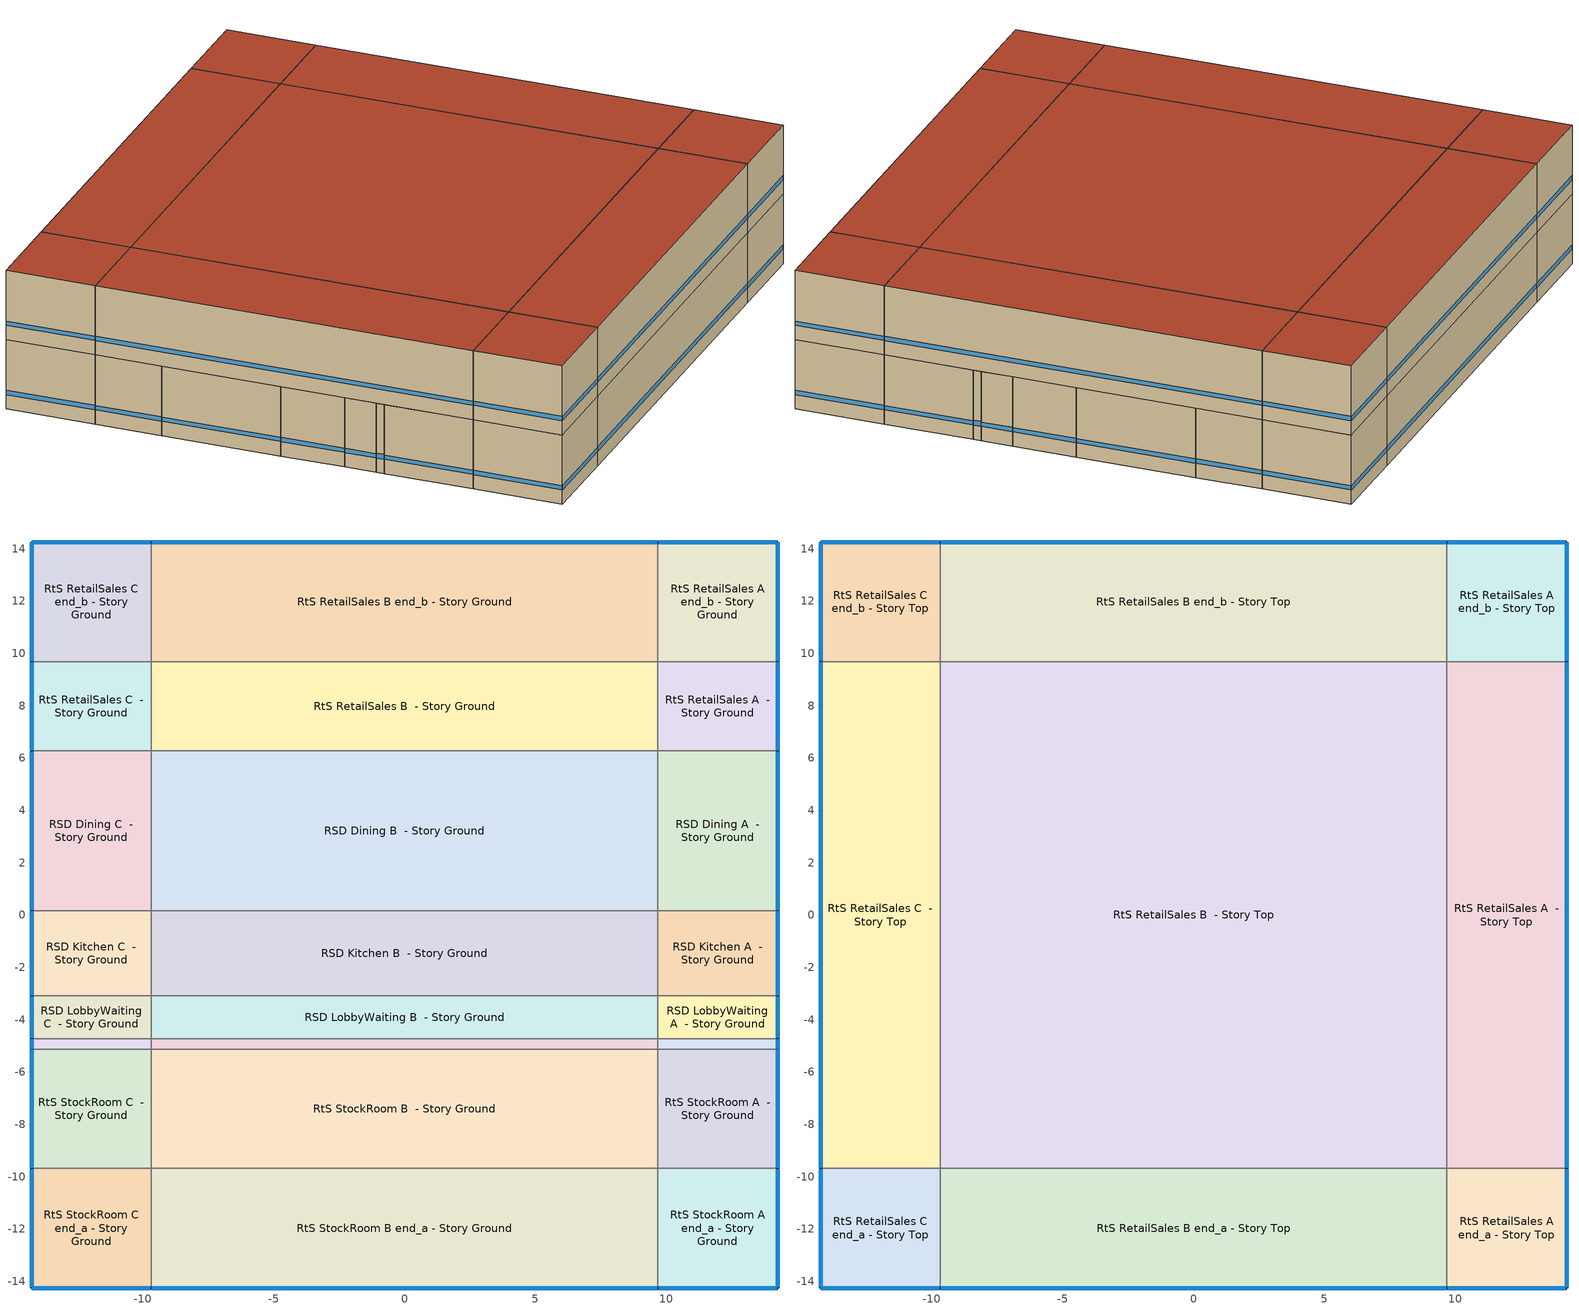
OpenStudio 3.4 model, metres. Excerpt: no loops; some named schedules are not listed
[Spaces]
RtS StockRoom A end_a - Story Ground
 floor ground (Foundation F 126 Perim 914 Area 209): 14.26,-14.26 9.68,-14.26 9.68,-9.68 14.26,-9.68 z0
 wall outside: 9.68,-14.26 14.26,-14.26 14.26,-9.68 z0:3.66
 wall to RtS StockRoom B end_a - Story Ground: 9.68,-9.68 9.68,-14.26 z0:3.66
 wall to RtS StockRoom A  - Story Ground: 14.26,-9.68 9.68,-9.68 z0:3.66
 window: 9.71,-14.26 14.23,-14.26 / 14.26,-14.23 14.26,-9.71 z0.76:0.98
 ceiling adiabatic (DEER Uncarpeted 4in Slab Floor): 14.26,-9.68 9.68,-9.68 9.68,-14.26 14.26,-14.26 z3.66
RtS StockRoom B end_a - Story Ground
 floor ground (Foundation F 126 Perim 1937 Area 8855): 9.68,-14.26 -9.68,-14.26 -9.68,-9.68 9.68,-9.68 z0
 wall outside: -9.68,-14.26 9.68,-14.26 z0:3.66
 wall to RtS StockRoom C end_a - Story Ground: -9.68,-9.68 -9.68,-14.26 z0:3.66
 wall to RtS StockRoom B  - Story Ground: 9.68,-9.68 -9.68,-9.68 z0:3.66
 window: -9.66,-14.26 9.66,-14.26 z0.76:0.98
 ceiling adiabatic (DEER Uncarpeted 4in Slab Floor): 9.68,-9.68 -9.68,-9.68 -9.68,-14.26 9.68,-14.26 z3.66
RtS StockRoom C end_a - Story Ground
 floor ground (Foundation F 126 Perim 914 Area 209): -9.68,-14.26 -14.26,-14.26 -14.26,-9.68 -9.68,-9.68 z0
 wall outside: -14.26,-9.68 -14.26,-14.26 -9.68,-14.26 z0:3.66
 wall to RtS StockRoom C  - Story Ground: -9.68,-9.68 -14.26,-9.68 z0:3.66
 window: -14.23,-14.26 -9.71,-14.26 / -14.26,-9.71 -14.26,-14.23 z0.76:0.98
 ceiling adiabatic (DEER Uncarpeted 4in Slab Floor): -9.68,-9.68 -14.26,-9.68 -14.26,-14.26 -9.68,-14.26 z3.66
RtS StockRoom A  - Story Ground
 floor ground (Foundation F 126 Perim 455 Area 2081): 14.26,-9.68 9.68,-9.68 9.68,-5.13 14.26,-5.13 z0
 wall outside: 14.26,-9.68 14.26,-5.13 z0:3.66
 wall to RtS StockRoom B  - Story Ground: 9.68,-5.13 9.68,-9.68 z0:3.66
 wall to RSD Restroom A  - Story Ground: 14.26,-5.13 9.68,-5.13 z0:3.66
 window: 14.26,-9.66 14.26,-5.16 z0.76:0.98
 ceiling adiabatic (DEER Uncarpeted 4in Slab Floor): 14.26,-5.13 9.68,-5.13 9.68,-9.68 14.26,-9.68 z3.66
RtS StockRoom B  - Story Ground
 floor ground (Foundation F 126 Perim 0 Area 8815): 9.68,-9.68 -9.68,-9.68 -9.68,-5.13 9.68,-5.13 z0
 wall to RtS StockRoom C  - Story Ground: -9.68,-5.13 -9.68,-9.68 z0:3.66
 wall to RSD Restroom B  - Story Ground: 9.68,-5.13 -9.68,-5.13 z0:3.66
 ceiling adiabatic (DEER Uncarpeted 4in Slab Floor): 9.68,-5.13 -9.68,-5.13 -9.68,-9.68 9.68,-9.68 z3.66
RtS StockRoom C  - Story Ground
 floor ground (Foundation F 126 Perim 455 Area 2081): -9.68,-9.68 -14.26,-9.68 -14.26,-5.13 -9.68,-5.13 z0
 wall outside: -14.26,-5.13 -14.26,-9.68 z0:3.66
 wall to RSD Restroom C  - Story Ground: -9.68,-5.13 -14.26,-5.13 z0:3.66
 window: -14.26,-5.16 -14.26,-9.66 z0.76:0.98
 ceiling adiabatic (DEER Uncarpeted 4in Slab Floor): -9.68,-5.13 -14.26,-5.13 -14.26,-9.68 -9.68,-9.68 z3.66
RSD Restroom A  - Story Ground
 floor ground (Foundation F 126 Perim 041 Area 186): 14.26,-5.13 9.68,-5.13 9.68,-4.72 14.26,-4.72 z0
 wall outside: 14.26,-5.13 14.26,-4.72 z0:3.66
 wall to RSD Restroom B  - Story Ground: 9.68,-4.72 9.68,-5.13 z0:3.66
 wall to RSD LobbyWaiting A  - Story Ground: 14.26,-4.72 9.68,-4.72 z0:3.66
 window: 14.26,-5.11 14.26,-4.75 z0.76:1.01
 ceiling adiabatic (DEER Uncarpeted 4in Slab Floor): 14.26,-4.72 9.68,-4.72 9.68,-5.13 14.26,-5.13 z3.66
RSD Restroom B  - Story Ground
 floor ground (Foundation F 126 Perim 0 Area 789): 9.68,-5.13 -9.68,-5.13 -9.68,-4.72 9.68,-4.72 z0
 wall to RSD Restroom C  - Story Ground: -9.68,-4.72 -9.68,-5.13 z0:3.66
 wall to RSD LobbyWaiting B  - Story Ground: 9.68,-4.72 -9.68,-4.72 z0:3.66
 ceiling adiabatic (DEER Uncarpeted 4in Slab Floor): 9.68,-4.72 -9.68,-4.72 -9.68,-5.13 9.68,-5.13 z3.66
RSD Restroom C  - Story Ground
 floor ground (Foundation F 126 Perim 041 Area 186): -9.68,-5.13 -14.26,-5.13 -14.26,-4.72 -9.68,-4.72 z0
 wall outside: -14.26,-4.72 -14.26,-5.13 z0:3.66
 wall to RSD LobbyWaiting C  - Story Ground: -9.68,-4.72 -14.26,-4.72 z0:3.66
 window: -14.26,-4.75 -14.26,-5.11 z0.76:1.01
 ceiling adiabatic (DEER Uncarpeted 4in Slab Floor): -9.68,-4.72 -14.26,-4.72 -14.26,-5.13 -9.68,-5.13 z3.66
RSD LobbyWaiting A  - Story Ground
 floor ground (Foundation F 126 Perim 163 Area 745): 14.26,-4.72 9.68,-4.72 9.68,-3.1 14.26,-3.1 z0
 wall outside: 14.26,-4.72 14.26,-3.1 z0:3.66
 wall to RSD LobbyWaiting B  - Story Ground: 9.68,-3.1 9.68,-4.72 z0:3.66
 wall to RSD Kitchen A  - Story Ground: 14.26,-3.1 9.68,-3.1 z0:3.66
 window: 14.26,-4.7 14.26,-3.12 z0.76:0.99
 ceiling adiabatic (DEER Uncarpeted 4in Slab Floor): 14.26,-3.1 9.68,-3.1 9.68,-4.72 14.26,-4.72 z3.66
RSD LobbyWaiting B  - Story Ground
 floor ground (Foundation F 126 Perim 0 Area 3156): 9.68,-4.72 -9.68,-4.72 -9.68,-3.1 9.68,-3.1 z0
 wall to RSD LobbyWaiting C  - Story Ground: -9.68,-3.1 -9.68,-4.72 z0:3.66
 wall to RSD Kitchen B  - Story Ground: 9.68,-3.1 -9.68,-3.1 z0:3.66
 ceiling adiabatic (DEER Uncarpeted 4in Slab Floor): 9.68,-3.1 -9.68,-3.1 -9.68,-4.72 9.68,-4.72 z3.66
RSD LobbyWaiting C  - Story Ground
 floor ground (Foundation F 126 Perim 163 Area 745): -9.68,-4.72 -14.26,-4.72 -14.26,-3.1 -9.68,-3.1 z0
 wall outside: -14.26,-3.1 -14.26,-4.72 z0:3.66
 wall to RSD Kitchen C  - Story Ground: -9.68,-3.1 -14.26,-3.1 z0:3.66
 window: -14.26,-3.12 -14.26,-4.7 z0.76:0.99
 ceiling adiabatic (DEER Uncarpeted 4in Slab Floor): -9.68,-3.1 -14.26,-3.1 -14.26,-4.72 -9.68,-4.72 z3.66
RSD Kitchen A  - Story Ground
 floor ground (Foundation F 126 Perim 326 Area 1492): 14.26,-3.1 9.68,-3.1 9.68,0.17 14.26,0.17 z0
 wall outside: 14.26,-3.1 14.26,0.17 z0:3.66
 wall to RSD Kitchen B  - Story Ground: 9.68,0.17 9.68,-3.1 z0:3.66
 wall to RSD Dining A  - Story Ground: 14.26,0.17 9.68,0.17 z0:3.66
 window: 14.26,-3.07 14.26,0.14 z0.76:0.98
 ceiling adiabatic (DEER Uncarpeted 4in Slab Floor): 14.26,0.17 9.68,0.17 9.68,-3.1 14.26,-3.1 z3.66
RSD Kitchen B  - Story Ground
 floor ground (Foundation F 126 Perim 0 Area 6319): 9.68,-3.1 -9.68,-3.1 -9.68,0.17 9.68,0.17 z0
 wall to RSD Kitchen C  - Story Ground: -9.68,0.17 -9.68,-3.1 z0:3.66
 wall to RSD Dining B  - Story Ground: 9.68,0.17 -9.68,0.17 z0:3.66
 ceiling adiabatic (DEER Uncarpeted 4in Slab Floor): 9.68,0.17 -9.68,0.17 -9.68,-3.1 9.68,-3.1 z3.66
RSD Kitchen C  - Story Ground
 floor ground (Foundation F 126 Perim 326 Area 1492): -9.68,-3.1 -14.26,-3.1 -14.26,0.17 -9.68,0.17 z0
 wall outside: -14.26,0.17 -14.26,-3.1 z0:3.66
 wall to RSD Dining C  - Story Ground: -9.68,0.17 -14.26,0.17 z0:3.66
 window: -14.26,0.14 -14.26,-3.07 z0.76:0.98
 ceiling adiabatic (DEER Uncarpeted 4in Slab Floor): -9.68,0.17 -14.26,0.17 -14.26,-3.1 -9.68,-3.1 z3.66
RSD Dining A  - Story Ground
 floor ground (Foundation F 126 Perim 61 Area 2791): 14.26,0.17 9.68,0.17 9.68,6.27 14.26,6.27 z0
 wall outside: 14.26,0.17 14.26,6.27 z0:3.66
 wall to RSD Dining B  - Story Ground: 9.68,6.27 9.68,0.17 z0:3.66
 wall to RtS RetailSales A  - Story Ground: 14.26,6.27 9.68,6.27 z0:3.66
 window: 14.26,0.19 14.26,6.25 z0.76:0.98
 ceiling adiabatic (DEER Uncarpeted 4in Slab Floor): 14.26,6.27 9.68,6.27 9.68,0.17 14.26,0.17 z3.66
RSD Dining B  - Story Ground
 floor ground (Foundation F 126 Perim 0 Area 11824): 9.68,0.17 -9.68,0.17 -9.68,6.27 9.68,6.27 z0
 wall to RSD Dining C  - Story Ground: -9.68,6.27 -9.68,0.17 z0:3.66
 wall to RtS RetailSales B  - Story Ground: 9.68,6.27 -9.68,6.27 z0:3.66
 ceiling adiabatic (DEER Uncarpeted 4in Slab Floor): 9.68,6.27 -9.68,6.27 -9.68,0.17 9.68,0.17 z3.66
RSD Dining C  - Story Ground
 floor ground (Foundation F 126 Perim 61 Area 2791): -9.68,0.17 -14.26,0.17 -14.26,6.27 -9.68,6.27 z0
 wall outside: -14.26,6.27 -14.26,0.17 z0:3.66
 wall to RtS RetailSales C  - Story Ground: -9.68,6.27 -14.26,6.27 z0:3.66
 window: -14.26,6.25 -14.26,0.19 z0.76:0.98
 ceiling adiabatic (DEER Uncarpeted 4in Slab Floor): -9.68,6.27 -14.26,6.27 -14.26,0.17 -9.68,0.17 z3.66
RtS RetailSales A  - Story Ground
 floor ground (Foundation F 126 Perim 341 Area 156): 14.26,6.27 9.68,6.27 9.68,9.68 14.26,9.68 z0
 wall outside: 14.26,6.27 14.26,9.68 z0:3.66
 wall to RtS RetailSales B  - Story Ground: 9.68,9.68 9.68,6.27 z0:3.66
 wall to RtS RetailSales A end_b - Story Ground: 14.26,9.68 9.68,9.68 z0:3.66
 window: 14.26,6.3 14.26,9.66 z0.76:0.98
 ceiling adiabatic (DEER Uncarpeted 4in Slab Floor): 14.26,9.68 9.68,9.68 9.68,6.27 14.26,6.27 z3.66
RtS RetailSales B  - Story Ground
 floor ground (Foundation F 126 Perim 0 Area 6607): 9.68,6.27 -9.68,6.27 -9.68,9.68 9.68,9.68 z0
 wall to RtS RetailSales C  - Story Ground: -9.68,9.68 -9.68,6.27 z0:3.66
 wall to RtS RetailSales B end_b - Story Ground: 9.68,9.68 -9.68,9.68 z0:3.66
 ceiling adiabatic (DEER Uncarpeted 4in Slab Floor): 9.68,9.68 -9.68,9.68 -9.68,6.27 9.68,6.27 z3.66
RtS RetailSales C  - Story Ground
 floor ground (Foundation F 126 Perim 341 Area 156): -9.68,6.27 -14.26,6.27 -14.26,9.68 -9.68,9.68 z0
 wall outside: -14.26,9.68 -14.26,6.27 z0:3.66
 wall to RtS RetailSales C end_b - Story Ground: -9.68,9.68 -14.26,9.68 z0:3.66
 window: -14.26,9.66 -14.26,6.3 z0.76:0.98
 ceiling adiabatic (DEER Uncarpeted 4in Slab Floor): -9.68,9.68 -14.26,9.68 -14.26,6.27 -9.68,6.27 z3.66
RtS RetailSales A end_b - Story Ground
 floor ground (Foundation F 126 Perim 914 Area 209): 14.26,9.68 9.68,9.68 9.68,14.26 14.26,14.26 z0
 wall outside: 14.26,9.68 14.26,14.26 9.68,14.26 z0:3.66
 wall to RtS RetailSales B end_b - Story Ground: 9.68,14.26 9.68,9.68 z0:3.66
 window: 14.23,14.26 9.71,14.26 / 14.26,9.71 14.26,14.23 z0.76:0.98
 ceiling adiabatic (DEER Uncarpeted 4in Slab Floor): 14.26,14.26 9.68,14.26 9.68,9.68 14.26,9.68 z3.66
RtS RetailSales B end_b - Story Ground
 floor ground (Foundation F 126 Perim 1937 Area 8855): 9.68,9.68 -9.68,9.68 -9.68,14.26 9.68,14.26 z0
 wall outside: 9.68,14.26 -9.68,14.26 z0:3.66
 wall to RtS RetailSales C end_b - Story Ground: -9.68,14.26 -9.68,9.68 z0:3.66
 window: 9.66,14.26 -9.66,14.26 z0.76:0.98
 ceiling adiabatic (DEER Uncarpeted 4in Slab Floor): 9.68,14.26 -9.68,14.26 -9.68,9.68 9.68,9.68 z3.66
RtS RetailSales C end_b - Story Ground
 floor ground (Foundation F 126 Perim 914 Area 209): -9.68,9.68 -14.26,9.68 -14.26,14.26 -9.68,14.26 z0
 wall outside: -9.68,14.26 -14.26,14.26 -14.26,9.68 z0:3.66
 window: -14.26,14.23 -14.26,9.71 / -9.71,14.26 -14.23,14.26 z0.76:0.98
 ceiling adiabatic (DEER Uncarpeted 4in Slab Floor): -9.68,14.26 -14.26,14.26 -14.26,9.68 -9.68,9.68 z3.66
RtS RetailSales A end_a - Story Top
 floor adiabatic (DEER Uncarpeted 4in Slab Floor): 14.26,-14.26 9.68,-14.26 9.68,-9.68 14.26,-9.68 z3.66
 wall outside: 9.68,-14.26 14.26,-14.26 14.26,-9.68 z3.66:7.32
 wall to RtS RetailSales B end_a - Story Top: 9.68,-9.68 9.68,-14.26 z3.66:7.32
 wall to RtS RetailSales A  - Story Top: 14.26,-9.68 9.68,-9.68 z3.66:7.32
 window: 9.71,-14.26 14.23,-14.26 / 14.26,-14.23 14.26,-9.71 z4.42:4.64
 roof outside: 14.26,-9.68 9.68,-9.68 9.68,-14.26 14.26,-14.26 z7.32
RtS RetailSales B end_a - Story Top
 floor adiabatic (DEER Uncarpeted 4in Slab Floor): 9.68,-14.26 -9.68,-14.26 -9.68,-9.68 9.68,-9.68 z3.66
 wall outside: -9.68,-14.26 9.68,-14.26 z3.66:7.32
 wall to RtS RetailSales C end_a - Story Top: -9.68,-9.68 -9.68,-14.26 z3.66:7.32
 wall to RtS RetailSales B  - Story Top: 9.68,-9.68 -9.68,-9.68 z3.66:7.32
 window: -9.66,-14.26 9.66,-14.26 z4.42:4.64
 roof outside: 9.68,-9.68 -9.68,-9.68 -9.68,-14.26 9.68,-14.26 z7.32
RtS RetailSales C end_a - Story Top
 floor adiabatic (DEER Uncarpeted 4in Slab Floor): -9.68,-14.26 -14.26,-14.26 -14.26,-9.68 -9.68,-9.68 z3.66
 wall outside: -14.26,-9.68 -14.26,-14.26 -9.68,-14.26 z3.66:7.32
 wall to RtS RetailSales C  - Story Top: -9.68,-9.68 -14.26,-9.68 z3.66:7.32
 window: -14.23,-14.26 -9.71,-14.26 / -14.26,-9.71 -14.26,-14.23 z4.42:4.64
 roof outside: -9.68,-9.68 -14.26,-9.68 -14.26,-14.26 -9.68,-14.26 z7.32
RtS RetailSales A  - Story Top
 floor adiabatic (DEER Uncarpeted 4in Slab Floor): 14.26,-9.68 9.68,-9.68 9.68,9.68 14.26,9.68 z3.66
 wall outside: 14.26,-9.68 14.26,9.68 z3.66:7.32
 wall to RtS RetailSales B  - Story Top: 9.68,9.68 9.68,-9.68 z3.66:7.32
 wall to RtS RetailSales A end_b - Story Top: 14.26,9.68 9.68,9.68 z3.66:7.32
 window: 14.26,-9.66 14.26,9.66 z4.42:4.64
 roof outside: 14.26,9.68 9.68,9.68 9.68,-9.68 14.26,-9.68 z7.32
RtS RetailSales B  - Story Top
 floor adiabatic (DEER Uncarpeted 4in Slab Floor): 9.68,-9.68 -9.68,-9.68 -9.68,9.68 9.68,9.68 z3.66
 wall to RtS RetailSales C  - Story Top: -9.68,9.68 -9.68,-9.68 z3.66:7.32
 wall to RtS RetailSales B end_b - Story Top: 9.68,9.68 -9.68,9.68 z3.66:7.32
 roof outside: 9.68,9.68 -9.68,9.68 -9.68,-9.68 9.68,-9.68 z7.32
RtS RetailSales C  - Story Top
 floor adiabatic (DEER Uncarpeted 4in Slab Floor): -9.68,-9.68 -14.26,-9.68 -14.26,9.68 -9.68,9.68 z3.66
 wall outside: -14.26,9.68 -14.26,-9.68 z3.66:7.32
 wall to RtS RetailSales C end_b - Story Top: -9.68,9.68 -14.26,9.68 z3.66:7.32
 window: -14.26,9.66 -14.26,-9.66 z4.42:4.64
 roof outside: -9.68,9.68 -14.26,9.68 -14.26,-9.68 -9.68,-9.68 z7.32
RtS RetailSales A end_b - Story Top
 floor adiabatic (DEER Uncarpeted 4in Slab Floor): 14.26,9.68 9.68,9.68 9.68,14.26 14.26,14.26 z3.66
 wall outside: 14.26,9.68 14.26,14.26 9.68,14.26 z3.66:7.32
 wall to RtS RetailSales B end_b - Story Top: 9.68,14.26 9.68,9.68 z3.66:7.32
 window: 14.26,9.71 14.26,14.23 / 14.23,14.26 9.71,14.26 z4.42:4.64
 roof outside: 14.26,14.26 9.68,14.26 9.68,9.68 14.26,9.68 z7.32
RtS RetailSales B end_b - Story Top
 floor adiabatic (DEER Uncarpeted 4in Slab Floor): 9.68,9.68 -9.68,9.68 -9.68,14.26 9.68,14.26 z3.66
 wall outside: 9.68,14.26 -9.68,14.26 z3.66:7.32
 wall to RtS RetailSales C end_b - Story Top: -9.68,14.26 -9.68,9.68 z3.66:7.32
 window: 9.66,14.26 -9.66,14.26 z4.42:4.64
 roof outside: 9.68,14.26 -9.68,14.26 -9.68,9.68 9.68,9.68 z7.32
RtS RetailSales C end_b - Story Top
 floor adiabatic (DEER Uncarpeted 4in Slab Floor): -9.68,9.68 -14.26,9.68 -14.26,14.26 -9.68,14.26 z3.66
 wall outside: -9.68,14.26 -14.26,14.26 -14.26,9.68 z3.66:7.32
 window: -14.26,14.23 -14.26,9.71 / -9.71,14.26 -14.23,14.26 z4.42:4.64
 roof outside: -9.68,14.26 -14.26,14.26 -14.26,9.68 -9.68,9.68 z7.32
[Site]
San Francisco Intl_CA_USA: Latitude {deg}=37.62; Longitude {deg}=-122.4; Time Zone {hr}=-8; Elevation {m}=6; Terrain=City
[Site:WaterMainsTemperature]
Calculation Method=Correlation; Annual Average Outdoor Air Temperature {C}=14.4425; Maximum Difference In Monthly Average Outdoor Air Temperatures {deltaC}=6.11
[SizingPeriod:DesignDay] Daily Dry-Bulb Temperature Range {deltaC}=8.4; Barometric Pressure {Pa}=101253; Wind Speed {m/s}=5.7; Wind Direction {deg}=290; Rain Indicator=No; Snow Indicator=No; Day of Month=21; Month=8; Day Type=SummerDesignDay; Daylight Saving Time Indicator=No; Dry-Bulb Temperature Range Modifier Type=DefaultMultipliers; Solar Model Indicator=ASHRAETau; ASHRAE Clear Sky Optical Depth for Beam Irradiance=0.316; ASHRAE Clear Sky Optical Depth for Diffuse Irradiance=2.55
Name | Maximum Dry-Bulb Temperature {C} | Humidity Condition Type | Wetbulb or DewPoint at Maximum Dry-Bulb {C}
San Francisco Intl Ann Clg .4% Condns DB=>MWB 1 | 28.2 | Wetbulb | 17.1
San Francisco Intl Ann Clg .4% Condns WB=>MDB 1 | 25.3 | Wetbulb | 18.6
San Francisco Intl Ann Clg 1% Condns DB=>MWB 1 | 25.6 | Wetbulb | 16.6
San Francisco Intl Ann Clg 2% Condns DP=>MDB 1 | 18.7 | Dewpoint | 14.8
[ClimateZones]
Climate Zone Institution Name 1=CEC; Climate Zone Document Name 1=California Climate Zone Descriptions; Climate Zone Document Year 1=1995; Climate Zone Value 1=3
[Building]
ComStock DEER Pre-1975|RtS|RSD: North Axis {deg}=45; Default Construction Set=ComStock DEER Pre-1975 - RtS - CEC T24-CEC3; Default Schedule Set=Building Default Schedule Set; Standards Building Type=RtS
[Site:GroundTemperature:FCfactorMethod]
January Ground Temperature {C}=15.2; February Ground Temperature {C}=11.8; March Ground Temperature {C}=10.2; April Ground Temperature {C}=9.9; May Ground Temperature {C}=11.2; June Ground Temperature {C}=12.3; July Ground Temperature {C}=11.9; August Ground Temperature {C}=15; September Ground Temperature {C}=15.9; October Ground Temperature {C}=17; November Ground Temperature {C}=16.9; December Ground Temperature {C}=17.6
[Construction:FfactorGroundFloor] F-Factor {W/m-K}=1.26344
Name | Area {m2} | PerimeterExposed {m}
Foundation F 126 Perim 0 Area 6607 | 66.0662 | 0
Foundation F 126 Perim 0 Area 11824 | 118.236 | 0
Foundation F 126 Perim 163 Area 745 | 7.45105 | 1.62971
Foundation F 126 Perim 1937 Area 8855 | 88.5479 | 19.3674
Foundation F 126 Perim 455 Area 2081 | 20.8102 | 4.55166
Foundation F 126 Perim 0 Area 789 | 7.88532 | 0
Foundation F 126 Perim 0 Area 3156 | 31.5634 | 0
Foundation F 126 Perim 0 Area 6319 | 63.193 | 0
Foundation F 126 Perim 326 Area 1492 | 14.9177 | 3.26285
Foundation F 126 Perim 341 Area 156 | 15.596 | 3.4112
Foundation F 126 Perim 041 Area 186 | 1.86146 | 0.407143
Foundation F 126 Perim 0 Area 8815 | 88.1539 | 0
Foundation F 126 Perim 914 Area 209 | 20.9032 | 9.144
Foundation F 126 Perim 61 Area 2791 | 27.9115 | 6.10487
[DefaultConstructionSet]
ComStock DEER Pre-1975 - RtS - CEC T24-CEC3: Default Exterior Surface Constructions=Default Surface Constructions 1; Default Interior Surface Constructions=Default Surface Constructions 2; Default Ground Contact Surface Constructions=Default Surface Constructions 3; Default Exterior SubSurface Constructions=Default Sub Surface Constructions 1; Default Interior SubSurface Constructions=Default Sub Surface Constructions 2; Interior Partition Construction=Typical Interior Partition
[DefaultSurfaceConstructions]
Name | Floor Construction | Wall Construction | Roof Ceiling Construction
Default Surface Constructions 1 | DEER Uncarpeted 6in Slab Floor | DEER Insulated Exterior Mass Wall R-3.51 | DEER Wood Framed Roof R-14.18
Default Surface Constructions 2 | DEER Uncarpeted 4in Slab Floor | Typical Interior Wall | DEER Uncarpeted 4in Slab Floor
Default Surface Constructions 3 | DEER Carpeted 6in Slab Floor | Typical Uninsulated Basement Mass Wall
[Construction]
DEER Uncarpeted 6in Slab Floor: Typical Insulation R-1.73, 6 in. Normalweight Concrete Floor
DEER Insulated Exterior Mass Wall R-3.51: 8 in. Concrete Block Wall, Typical Insulation R-1.73
DEER Wood Framed Roof R-14.18: Roof Membrane, Typical Insulation R-13.68, Metal Roof Surface
DEER Uncarpeted 4in Slab Floor: Typical Insulation, 4 in. Normalweight Concrete Floor
Typical Interior Wall: G01 13mm gypsum board, G01 13mm gypsum board
DEER Carpeted 6in Slab Floor: 6 in. Normalweight Concrete Floor, Typical Carpet Pad
Typical Uninsulated Basement Mass Wall: 8 in. Concrete Block Basement Wall
DEER Metal Framed Window U-1.23 SHGC 0.82: Simple Glazing U-1.23 SHGC 0.82
DEER Metal Framed Window U-1.23 SHGC 0.82 1: Simple Glazing U-1.23 SHGC 0.82 1
Typical Uninsulated Swinging Door: Typical Insulation
U 0.98 SHGC 0.68 Sgl Ref-B-H Clr 6mm: REF B CLEAR HI 6MM
Typical Insulated Metal Door: F08 Metal surface, Typical Insulation
DEER Skylight U-1.31 SHGC 0.61: Simple Glazing U-1.23 SHGC 0.61
Typical Interior Window: Clear 3mm
Typical Interior Door; Typical Interior Partition: G05 25mm wood
[Material:NoMass] Roughness=Smooth; Thermal Absorptance=0.9; Solar Absorptance=0.7
Name | Thermal Resistance {m2-K/W} | Visible Absorptance
Typical Insulation R-1.73 | 0.305336 | 0.7
Typical Insulation R-13.68 | 2.40869 | 0.7
Typical Insulation | 0.0282222 | 0.7
Typical Carpet Pad | 0.21648 | 0.8
[Material] Thermal Absorptance=0.9
Name | Roughness | Thickness {m} | Conductivity {W/m-K} | Density {kg/m3} | Specific Heat {J/kg-K} | Solar Absorptance | Visible Absorptance
6 in. Normalweight Concrete Floor | MediumRough | 0.1524 | 2.31 | 2322 | 832 | 0.7 | 0.7
8 in. Concrete Block Wall | MediumRough | 0.2032 | 0.72 | 800 | 832 | 0.7 | 0.7
Roof Membrane | VeryRough | 0.0095 | 0.16 | 1121.29 | 1460 | 0.7 | 0.7
Metal Roof Surface; F08 Metal surface | Smooth | 0.0008 | 45.28 | 7824 | 500 | 0.7 | 0.7
4 in. Normalweight Concrete Floor | MediumRough | 0.1016 | 2.31 | 2322 | 832 | 0.7 | 0.7
G01 13mm gypsum board | Smooth | 0.0127 | 0.160031 | 800.001 | 1090.73 | 0.7 | 0.5
8 in. Concrete Block Basement Wall | MediumRough | 0.2032 | 1.326 | 1842 | 912 | 0.7 | 0.7
G05 25mm wood | MediumSmooth | 0.0254 | 0.15 | 608 | 1630 | 0.5 | 0.5
[DefaultSubSurfaceConstructions]
Name | Fixed Window Construction | Operable Window Construction | Door Construction | Glass Door Construction | Overhead Door Construction | Skylight Construction | Tubular Daylight Dome Construction | Tubular Daylight Diffuser Construction
Default Sub Surface Constructions 1 | DEER Metal Framed Window U-1.23 SHGC 0.82 | DEER Metal Framed Window U-1.23 SHGC 0.82 1 | Typical Uninsulated Swinging Door | U 0.98 SHGC 0.68 Sgl Ref-B-H Clr 6mm | Typical Insulated Metal Door | DEER Skylight U-1.31 SHGC 0.61 | Typical Interior Window | Typical Interior Window
Default Sub Surface Constructions 2 | Typical Interior Window | Typical Interior Window | Typical Interior Door
[WindowMaterial:SimpleGlazingSystem] U-Factor {W/m2-K}=7; Visible Transmittance=0.25
Name | Solar Heat Gain Coefficient
Simple Glazing U-1.23 SHGC 0.82; Simple Glazing U-1.23 SHGC 0.82 1 | 0.82
Simple Glazing U-1.23 SHGC 0.61 | 0.61
[WindowMaterial:Glazing] Optical Data Type=SpectralAverage; Infrared Transmittance at Normal Incidence=0; Front Side Infrared Hemispherical Emissivity=0.84; Conductivity {W/m-K}=0.9; Dirt Correction Factor for Solar and Visible Transmittance=1; Solar Diffusing=No
Name | Thickness {m} | Solar Transmittance at Normal Incidence | Front Side Solar Reflectance at Normal Incidence | Back Side Solar Reflectance at Normal Incidence | Visible Transmittance at Normal Incidence | Front Side Visible Reflectance at Normal Incidence | Back Side Visible Reflectance at Normal Incidence | Back Side Infrared Hemispherical Emissivity
REF B CLEAR HI 6MM | 0.006 | 0.24 | 0.16 | 0.32 | 0.3 | 0.16 | 0.29 | 0.6
Clear 3mm | 0.003 | 0.837 | 0.075 | 0.075 | 0.898 | 0.081 | 0.081 | 0.84
[SpaceType]
Name | Default Schedule Set | Design Specification Outdoor Air Object | Standards Building Type | Standards Space Type
RtS StockRoom - ComStock DEER Pre-1975 | RtS StockRoom Schedule Set | RtS StockRoom Ventilation | RtS | StockRoom
RtS RetailSales - ComStock DEER Pre-1975 | RtS RetailSales Schedule Set | RtS RetailSales Ventilation | RtS | RetailSales
RSD Restroom - ComStock DEER Pre-1975 | RSD Restroom Schedule Set | RSD Restroom Ventilation | RSD | Restroom
RSD LobbyWaiting - ComStock DEER Pre-1975 | RSD LobbyWaiting Schedule Set | RSD LobbyWaiting Ventilation | RSD | LobbyWaiting
RSD Kitchen - ComStock DEER Pre-1975 | RSD Kitchen Schedule Set | RSD Kitchen Ventilation | RSD | Kitchen
RSD Dining - ComStock DEER Pre-1975 | RSD Dining Schedule Set | RSD Dining Ventilation | RSD | Dining
[BuildingStory] Nominal Floor to Floor Height {m}=3.6576
Name | Nominal Z Coordinate {m}
Story Ground | 0
Story Top | 3.6576
[Space]
Name | Space Type | Building Story | Thermal Zone
RtS StockRoom A end_a - Story Ground | RtS StockRoom - ComStock DEER Pre-1975 | Story Ground | Zone RtS StockRoom A end_a - Story Ground
RtS StockRoom B end_a - Story Ground | RtS StockRoom - ComStock DEER Pre-1975 | Story Ground | Zone RtS StockRoom B end_a - Story Ground
RtS StockRoom C end_a - Story Ground | RtS StockRoom - ComStock DEER Pre-1975 | Story Ground | Zone RtS StockRoom C end_a - Story Ground
RtS StockRoom A  - Story Ground | RtS StockRoom - ComStock DEER Pre-1975 | Story Ground | Zone RtS StockRoom A  - Story Ground
RtS StockRoom B  - Story Ground | RtS StockRoom - ComStock DEER Pre-1975 | Story Ground | Zone RtS StockRoom B  - Story Ground
RtS StockRoom C  - Story Ground | RtS StockRoom - ComStock DEER Pre-1975 | Story Ground | Zone RtS StockRoom C  - Story Ground
RSD Restroom A  - Story Ground | RSD Restroom - ComStock DEER Pre-1975 | Story Ground | Zone RSD Restroom A  - Story Ground
RSD Restroom B  - Story Ground | RSD Restroom - ComStock DEER Pre-1975 | Story Ground | Zone RSD Restroom B  - Story Ground
RSD Restroom C  - Story Ground | RSD Restroom - ComStock DEER Pre-1975 | Story Ground | Zone RSD Restroom C  - Story Ground
RSD LobbyWaiting A  - Story Ground | RSD LobbyWaiting - ComStock DEER Pre-1975 | Story Ground | Zone RSD LobbyWaiting A  - Story Ground
RSD LobbyWaiting B  - Story Ground | RSD LobbyWaiting - ComStock DEER Pre-1975 | Story Ground | Zone RSD LobbyWaiting B  - Story Ground
RSD LobbyWaiting C  - Story Ground | RSD LobbyWaiting - ComStock DEER Pre-1975 | Story Ground | Zone RSD LobbyWaiting C  - Story Ground
RSD Kitchen A  - Story Ground | RSD Kitchen - ComStock DEER Pre-1975 | Story Ground | Zone RSD Kitchen A  - Story Ground
RSD Kitchen B  - Story Ground | RSD Kitchen - ComStock DEER Pre-1975 | Story Ground | Zone RSD Kitchen B  - Story Ground
RSD Kitchen C  - Story Ground | RSD Kitchen - ComStock DEER Pre-1975 | Story Ground | Zone RSD Kitchen C  - Story Ground
RSD Dining A  - Story Ground | RSD Dining - ComStock DEER Pre-1975 | Story Ground | Zone RSD Dining A  - Story Ground
RSD Dining B  - Story Ground | RSD Dining - ComStock DEER Pre-1975 | Story Ground | Zone RSD Dining B  - Story Ground
RSD Dining C  - Story Ground | RSD Dining - ComStock DEER Pre-1975 | Story Ground | Zone RSD Dining C  - Story Ground
RtS RetailSales A  - Story Ground | RtS RetailSales - ComStock DEER Pre-1975 | Story Ground | Zone RtS RetailSales A  - Story Ground
RtS RetailSales B  - Story Ground | RtS RetailSales - ComStock DEER Pre-1975 | Story Ground | Zone RtS RetailSales B  - Story Ground
RtS RetailSales C  - Story Ground | RtS RetailSales - ComStock DEER Pre-1975 | Story Ground | Zone RtS RetailSales C  - Story Ground
RtS RetailSales A end_b - Story Ground | RtS RetailSales - ComStock DEER Pre-1975 | Story Ground | Zone RtS RetailSales A end_b - Story Ground
RtS RetailSales B end_b - Story Ground | RtS RetailSales - ComStock DEER Pre-1975 | Story Ground | Zone RtS RetailSales B end_b - Story Ground
RtS RetailSales C end_b - Story Ground | RtS RetailSales - ComStock DEER Pre-1975 | Story Ground | Zone RtS RetailSales C end_b - Story Ground
RtS RetailSales A end_a - Story Top | RtS RetailSales - ComStock DEER Pre-1975 | Story Top | Zone RtS RetailSales A end_a - Story Top
RtS RetailSales B end_a - Story Top | RtS RetailSales - ComStock DEER Pre-1975 | Story Top | Zone RtS RetailSales B end_a - Story Top
RtS RetailSales C end_a - Story Top | RtS RetailSales - ComStock DEER Pre-1975 | Story Top | Zone RtS RetailSales C end_a - Story Top
RtS RetailSales A  - Story Top | RtS RetailSales - ComStock DEER Pre-1975 | Story Top | Zone RtS RetailSales A  - Story Top
RtS RetailSales B  - Story Top | RtS RetailSales - ComStock DEER Pre-1975 | Story Top | Zone RtS RetailSales B  - Story Top
RtS RetailSales C  - Story Top | RtS RetailSales - ComStock DEER Pre-1975 | Story Top | Zone RtS RetailSales C  - Story Top
RtS RetailSales A end_b - Story Top | RtS RetailSales - ComStock DEER Pre-1975 | Story Top | Zone RtS RetailSales A end_b - Story Top
RtS RetailSales B end_b - Story Top | RtS RetailSales - ComStock DEER Pre-1975 | Story Top | Zone RtS RetailSales B end_b - Story Top
RtS RetailSales C end_b - Story Top | RtS RetailSales - ComStock DEER Pre-1975 | Story Top | Zone RtS RetailSales C end_b - Story Top
[ThermalZone] Multiplier=1; Use Ideal Air Loads=No
Name | Thermostat
Zone RtS StockRoom A end_a - Story Ground | RtS StockRoom - ComStock DEER Pre-1975 Thermostat 1
Zone RtS StockRoom B end_a - Story Ground | RtS StockRoom - ComStock DEER Pre-1975 Thermostat 3
Zone RtS StockRoom C end_a - Story Ground | RtS StockRoom - ComStock DEER Pre-1975 Thermostat 5
Zone RtS StockRoom A  - Story Ground | RtS StockRoom - ComStock DEER Pre-1975 Thermostat
Zone RtS StockRoom B  - Story Ground | RtS StockRoom - ComStock DEER Pre-1975 Thermostat 2
Zone RtS StockRoom C  - Story Ground | RtS StockRoom - ComStock DEER Pre-1975 Thermostat 4
Zone RSD Restroom A  - Story Ground | RSD Restroom - ComStock DEER Pre-1975 Thermostat
Zone RSD Restroom B  - Story Ground | RSD Restroom - ComStock DEER Pre-1975 Thermostat 1
Zone RSD Restroom C  - Story Ground | RSD Restroom - ComStock DEER Pre-1975 Thermostat 2
Zone RSD LobbyWaiting A  - Story Ground | RSD LobbyWaiting - ComStock DEER Pre-1975 Thermostat
Zone RSD LobbyWaiting B  - Story Ground | RSD LobbyWaiting - ComStock DEER Pre-1975 Thermostat 1
Zone RSD LobbyWaiting C  - Story Ground | RSD LobbyWaiting - ComStock DEER Pre-1975 Thermostat 2
Zone RSD Kitchen A  - Story Ground | RSD Kitchen - ComStock DEER Pre-1975 Thermostat
Zone RSD Kitchen B  - Story Ground | RSD Kitchen - ComStock DEER Pre-1975 Thermostat 1
Zone RSD Kitchen C  - Story Ground | RSD Kitchen - ComStock DEER Pre-1975 Thermostat 2
Zone RSD Dining A  - Story Ground | RSD Dining - ComStock DEER Pre-1975 Thermostat
Zone RSD Dining B  - Story Ground | RSD Dining - ComStock DEER Pre-1975 Thermostat 1
Zone RSD Dining C  - Story Ground | RSD Dining - ComStock DEER Pre-1975 Thermostat 2
Zone RtS RetailSales A  - Story Ground | RtS RetailSales - ComStock DEER Pre-1975 Thermostat
Zone RtS RetailSales B  - Story Ground | RtS RetailSales - ComStock DEER Pre-1975 Thermostat 5
Zone RtS RetailSales C  - Story Ground | RtS RetailSales - ComStock DEER Pre-1975 Thermostat 10
Zone RtS RetailSales A end_b - Story Ground | RtS RetailSales - ComStock DEER Pre-1975 Thermostat 3
Zone RtS RetailSales B end_b - Story Ground | RtS RetailSales - ComStock DEER Pre-1975 Thermostat 8
Zone RtS RetailSales C end_b - Story Ground | RtS RetailSales - ComStock DEER Pre-1975 Thermostat 13
Zone RtS RetailSales A end_a - Story Top | RtS RetailSales - ComStock DEER Pre-1975 Thermostat 2
Zone RtS RetailSales B end_a - Story Top | RtS RetailSales - ComStock DEER Pre-1975 Thermostat 7
Zone RtS RetailSales C end_a - Story Top | RtS RetailSales - ComStock DEER Pre-1975 Thermostat 12
Zone RtS RetailSales A  - Story Top | RtS RetailSales - ComStock DEER Pre-1975 Thermostat 1
Zone RtS RetailSales B  - Story Top | RtS RetailSales - ComStock DEER Pre-1975 Thermostat 6
Zone RtS RetailSales C  - Story Top | RtS RetailSales - ComStock DEER Pre-1975 Thermostat 11
Zone RtS RetailSales A end_b - Story Top | RtS RetailSales - ComStock DEER Pre-1975 Thermostat 4
Zone RtS RetailSales B end_b - Story Top | RtS RetailSales - ComStock DEER Pre-1975 Thermostat 9
Zone RtS RetailSales C end_b - Story Top | RtS RetailSales - ComStock DEER Pre-1975 Thermostat 14
[People:Definition] Number of People Calculation Method=People/Area; Fraction Radiant=0.3
Name | People per Space Floor Area {person/m2}
RSD Dining People Definition | 0.477918
RSD Kitchen People Definition | 0.0355209
RSD LobbyWaiting People Definition | 0.0721182
RSD Restroom People Definition | 0.204514
RtS RetailSales People Definition | 0.238959
RtS StockRoom People Definition | 0.0236806
[People] Work Efficiency Schedule=Work Efficiency Schedule; Clothing Insulation Schedule=Clothing Schedule; Air Velocity Schedule=Air Velocity Schedule; Multiplier=1
Name | People Definition | Space or SpaceType
RSD Dining People | RSD Dining People Definition | RSD Dining - ComStock DEER Pre-1975
RSD Kitchen People | RSD Kitchen People Definition | RSD Kitchen - ComStock DEER Pre-1975
RSD LobbyWaiting People | RSD LobbyWaiting People Definition | RSD LobbyWaiting - ComStock DEER Pre-1975
RSD Restroom People | RSD Restroom People Definition | RSD Restroom - ComStock DEER Pre-1975
RtS RetailSales People | RtS RetailSales People Definition | RtS RetailSales - ComStock DEER Pre-1975
RtS StockRoom People | RtS StockRoom People Definition | RtS StockRoom - ComStock DEER Pre-1975
[Lights:Definition] Design Level Calculation Method=Watts/Area
Name | Watts per Space Floor Area {W/m2}
RSD Dining Lights Definition; RSD LobbyWaiting Lights Definition | 16.1459
RSD Kitchen Lights Definition | 18.2986
RSD Restroom Lights Definition; RtS StockRoom Lights Definition | 8.61113
RtS RetailSales Lights Definition | 17.2223
[Lights] Fraction Replaceable=0
Name | Lights Definition | Space or SpaceType
RSD Dining Lights | RSD Dining Lights Definition | RSD Dining - ComStock DEER Pre-1975
RSD Kitchen Lights | RSD Kitchen Lights Definition | RSD Kitchen - ComStock DEER Pre-1975
RSD LobbyWaiting Lights | RSD LobbyWaiting Lights Definition | RSD LobbyWaiting - ComStock DEER Pre-1975
RSD Restroom Lights | RSD Restroom Lights Definition | RSD Restroom - ComStock DEER Pre-1975
RtS RetailSales Lights | RtS RetailSales Lights Definition | RtS RetailSales - ComStock DEER Pre-1975
RtS StockRoom Lights | RtS StockRoom Lights Definition | RtS StockRoom - ComStock DEER Pre-1975
[ElectricEquipment:Definition]
Name | Design Level Calculation Method | Watts per Space Floor Area {W/m2} | Fraction Latent | Fraction Radiant | Fraction Lost | Design Level {W}
RSD Dining Elec Equip Definition; RtS RetailSales Elec Equip Definition | Watts/Area | 6.18925 | 0 | 0.5 | 0
RSD Kitchen Elec Equip Definition | Watts/Area | 203.536 | 0 | 0.57 | 0.43
RSD LobbyWaiting Elec Equip Definition | Watts/Area | 5.7856 | 0 | 0.5 | 0
RSD Restroom Elec Equip Definition; RtS StockRoom Elec Equip Definition | Watts/Area | 2.4757 | 0 | 0.5 | 0
Elevator Lift Motor | EquipmentLevel |  | 0 | 0 | 1 | 16055
Elevator Fan | EquipmentLevel |  |  | 0.5 |  | 74.7252
Elevator Lights | EquipmentLevel |  |  | 0.5 |  | 88.9586
[ElectricEquipment]
Name | Electric Equipment Definition | Space or SpaceType | Schedule | Multiplier
RSD Dining Elec Equip | RSD Dining Elec Equip Definition | RSD Dining - ComStock DEER Pre-1975
RSD Kitchen Elec Equip | RSD Kitchen Elec Equip Definition | RSD Kitchen - ComStock DEER Pre-1975
RSD LobbyWaiting Elec Equip | RSD LobbyWaiting Elec Equip Definition | RSD LobbyWaiting - ComStock DEER Pre-1975
RSD Restroom Elec Equip | RSD Restroom Elec Equip Definition | RSD Restroom - ComStock DEER Pre-1975
RtS RetailSales Elec Equip | RtS RetailSales Elec Equip Definition | RtS RetailSales - ComStock DEER Pre-1975
RtS StockRoom Elec Equip | RtS StockRoom Elec Equip Definition | RtS StockRoom - ComStock DEER Pre-1975
1 Elevator Lift Motors | Elevator Lift Motor | RSD Dining B  - Story Ground | Elevator Schedule 1 | 1
1 Elevator Fans | Elevator Fan | RSD Dining B  - Story Ground | Elevator Schedule 3 | 1
1 Elevator Lights | Elevator Lights | RSD Dining B  - Story Ground | Elevator Schedule 2 | 1
[DesignSpecification:OutdoorAir] Outdoor Air Method=Sum
Name | Outdoor Air Flow per Floor Area {m3/s-m2}
RSD Dining Ventilation | 0.0045212
RSD Kitchen Ventilation | 0.000254
RSD LobbyWaiting Ventilation | 0.000508
RSD Restroom Ventilation | 0.004826
RtS RetailSales Ventilation | 0.001524
RtS StockRoom Ventilation | 0.000762
[DefaultScheduleSet]
Name | Number of People Schedule | People Activity Level Schedule | Lighting Schedule | Electric Equipment Schedule | Infiltration Schedule | Gas Equipment Schedule | Hours of Operation Schedule
RSD Dining Schedule Set | D_RSD_Din_Occup_Yr | DEER Activity 161W/person | D17_RSD_Din_LF_Yr | D_RSD_Din_Misc_Yr | D_RSD_All_C_Inf_Yr
RSD Kitchen Schedule Set | D_RSD_Ktchn_Occup_Yr | DEER Activity 220W/person | D17_RSD_Ktchn_LF_Yr | D_RSD_Ktchn_Misc_Yr | D_RSD_All_C_Inf_Yr | D_RSD_Ktchn_Cook_Yr
RSD LobbyWaiting Schedule Set | D_RSD_Din_Occup_Yr | DEER Activity 147W/person | D17_RSD_LobWt_LF_Yr | D_RSD_Din_Misc_Yr | D_RSD_All_C_Inf_Yr
RSD Restroom Schedule Set | D_RSD_Din_Occup_Yr | DEER Activity 147W/person | D17_RSD_Restrm_LF_Yr | D_RSD_Din_Misc_Yr | D_RSD_All_C_Inf_Yr
RtS RetailSales Schedule Set | D_RtS_All_Occup_Yr | DEER Activity 132W/person | D17_RtS_Sales_LF_Yr | D_RtS_All_Misc_Yr | D_RtS_All_C_Inf_Yr
RtS StockRoom Schedule Set | D_RtS_All_Occup_Yr | DEER Activity 220W/person | D17_RtS_Stock_LF_Yr | D_RtS_All_Misc_Yr | D_RtS_All_C_Inf_Yr
Building Default Schedule Set |  |  |  |  |  |  | Building Hours of Operation NonResidential
[GasEquipment:Definition]
RSD Kitchen Gas Equip Definition: Design Level Calculation Method=Watts/Area; Watts per Space Floor Area {W/m2}=871.424; Fraction Latent=0.32; Fraction Radiant=0.05; Fraction Lost=0.63
[GasEquipment]
RSD Kitchen Gas Equip: Gas Equipment Definition=RSD Kitchen Gas Equip Definition; Space or SpaceType=RSD Kitchen - ComStock DEER Pre-1975
[SpaceInfiltration:DesignFlowRate] Schedule=Always On Discrete; Design Flow Rate Calculation Method=Flow/ExteriorArea; Constant Term Coefficient=0; Temperature Term Coefficient=0; Velocity Term Coefficient=0.224; Velocity Squared Term Coefficient=0
Name | Space or SpaceType | Flow per Exterior Surface Area {m3/s-m2}
RSD Dining A  - Story Ground Infiltration | RSD Dining A  - Story Ground | 0.000193256
RSD Dining C  - Story Ground Infiltration | RSD Dining C  - Story Ground | 0.000193256
RSD Kitchen A  - Story Ground Infiltration | RSD Kitchen A  - Story Ground | 0.000193256
RSD Kitchen C  - Story Ground Infiltration | RSD Kitchen C  - Story Ground | 0.000193256
RSD LobbyWaiting A  - Story Ground Infiltration | RSD LobbyWaiting A  - Story Ground | 0.000193256
RSD LobbyWaiting C  - Story Ground Infiltration | RSD LobbyWaiting C  - Story Ground | 0.000193256
RSD Restroom A  - Story Ground Infiltration | RSD Restroom A  - Story Ground | 0.000193256
RSD Restroom C  - Story Ground Infiltration | RSD Restroom C  - Story Ground | 0.000193256
RtS RetailSales A  - Story Ground Infiltration | RtS RetailSales A  - Story Ground | 0.000193256
RtS RetailSales A  - Story Top Infiltration | RtS RetailSales A  - Story Top | 8.58917e-05
RtS RetailSales A end_a - Story Top Infiltration | RtS RetailSales A end_a - Story Top | 0.000118927
RtS RetailSales A end_b - Story Ground Infiltration | RtS RetailSales A end_b - Story Ground | 0.000193256
RtS RetailSales A end_b - Story Top Infiltration | RtS RetailSales A end_b - Story Top | 0.000118927
RtS RetailSales B end_a - Story Top Infiltration | RtS RetailSales B end_a - Story Top | 8.58917e-05
RtS RetailSales B end_b - Story Ground Infiltration | RtS RetailSales B end_b - Story Ground | 0.000193256
RtS RetailSales B end_b - Story Top Infiltration | RtS RetailSales B end_b - Story Top | 8.58917e-05
RtS RetailSales C  - Story Ground Infiltration | RtS RetailSales C  - Story Ground | 0.000193256
RtS RetailSales C  - Story Top Infiltration | RtS RetailSales C  - Story Top | 8.58917e-05
RtS RetailSales C end_a - Story Top Infiltration | RtS RetailSales C end_a - Story Top | 0.000118927
RtS RetailSales C end_b - Story Ground Infiltration | RtS RetailSales C end_b - Story Ground | 0.000193256
RtS RetailSales C end_b - Story Top Infiltration | RtS RetailSales C end_b - Story Top | 0.000118927
RtS StockRoom A  - Story Ground Infiltration | RtS StockRoom A  - Story Ground | 0.000193256
RtS StockRoom A end_a - Story Ground Infiltration | RtS StockRoom A end_a - Story Ground | 0.000193256
RtS StockRoom B end_a - Story Ground Infiltration | RtS StockRoom B end_a - Story Ground | 0.000193256
RtS StockRoom C  - Story Ground Infiltration | RtS StockRoom C  - Story Ground | 0.000193256
RtS StockRoom C end_a - Story Ground Infiltration | RtS StockRoom C end_a - Story Ground | 0.000193256
[Exterior:Lights:Definition]
Name | Design Level {W}
Parking Areas and Drives Def (W/ft^2) | 0.0364913
Building Facades Def (W/ft^2) | 0.25
Main Entries Def (W/ft) | 30
Other Doors Def (W/ft) | 25
[Exterior:Lights] Schedule=Always On Discrete; Control Option=AstronomicalClock
Name | Exterior Lights Definition | Multiplier
Parking Areas and Drives | Parking Areas and Drives Def (W/ft^2) | 34021
Building Facades | Building Facades Def (W/ft^2) | 4489.99
Main Entries | Main Entries Def (W/ft) | 33.6
Other Doors | Other Doors Def (W/ft) | 20.58
[ThermostatSetpoint:DualSetpoint]
Name | Heating Setpoint Temperature Schedule | Cooling Setpoint Temperature Schedule
RSD Dining - ComStock DEER Pre-1975 Thermostat; RSD Dining - ComStock DEER Pre-1975 Thermostat 1; RSD Dining - ComStock DEER Pre-1975 Thermostat 2; RSD Kitchen - ComStock DEER Pre-1975 Thermostat; RSD Kitchen - ComStock DEER Pre-1975 Thermostat 1; RSD Kitchen - ComStock DEER Pre-1975 Thermostat 2; RSD LobbyWaiting - ComStock DEER Pre-1975 Thermostat; RSD LobbyWaiting - ComStock DEER Pre-1975 Thermostat 1; RSD LobbyWaiting - ComStock DEER Pre-1975 Thermostat 2; RSD Restroom - ComStock DEER Pre-1975 Thermostat; RSD Restroom - ComStock DEER Pre-1975 Thermostat 1; RSD Restroom - ComStock DEER Pre-1975 Thermostat 2 | D_RSD_All_HTemp_Yr | D_RSD_All_CTemp_Yr
RtS RetailSales - ComStock DEER Pre-1975 Thermostat; RtS RetailSales - ComStock DEER Pre-1975 Thermostat 1; RtS RetailSales - ComStock DEER Pre-1975 Thermostat 2; RtS RetailSales - ComStock DEER Pre-1975 Thermostat 3; RtS RetailSales - ComStock DEER Pre-1975 Thermostat 4; RtS RetailSales - ComStock DEER Pre-1975 Thermostat 5; RtS RetailSales - ComStock DEER Pre-1975 Thermostat 6; RtS RetailSales - ComStock DEER Pre-1975 Thermostat 7; RtS RetailSales - ComStock DEER Pre-1975 Thermostat 8; RtS RetailSales - ComStock DEER Pre-1975 Thermostat 9; RtS RetailSales - ComStock DEER Pre-1975 Thermostat 10; RtS RetailSales - ComStock DEER Pre-1975 Thermostat 11; RtS RetailSales - ComStock DEER Pre-1975 Thermostat 12; RtS RetailSales - ComStock DEER Pre-1975 Thermostat 13; RtS RetailSales - ComStock DEER Pre-1975 Thermostat 14; RtS StockRoom - ComStock DEER Pre-1975 Thermostat; RtS StockRoom - ComStock DEER Pre-1975 Thermostat 1; RtS StockRoom - ComStock DEER Pre-1975 Thermostat 2; RtS StockRoom - ComStock DEER Pre-1975 Thermostat 3; RtS StockRoom - ComStock DEER Pre-1975 Thermostat 4; RtS StockRoom - ComStock DEER Pre-1975 Thermostat 5 | D_RtS_All_HTemp_Yr | D_RtS_All_CTemp_Yr
[Schedule:Ruleset]
Name | Default Day Schedule | Summer Design Day Schedule | Winter Design Day Schedule
Clothing Schedule | Clothing Schedule Default Winter Clothes
Air Velocity Schedule | Air Velocity Schedule Default
Work Efficiency Schedule | Work Efficiency Schedule Default
D_RSD_Din_Occup_Yr | D_RSD_Din_Occup_Yr Default | D_RSD_Din_Occup_Yr Summer Design Day | D_RSD_Din_Occup_Yr Winter Design Day
DEER Activity 161W/person | DEER Activity 161W/person Default | DEER Activity 161W/person Summer Design Day | DEER Activity 161W/person Winter Design Day
D17_RSD_Din_LF_Yr | D17_RSD_Din_LF_Yr Default | D17_RSD_Din_LF_Yr Summer Design Day | D17_RSD_Din_LF_Yr Winter Design Day
D_RSD_Din_Misc_Yr | D_RSD_Din_Misc_Yr Default | D_RSD_Din_Misc_Yr Summer Design Day | D_RSD_Din_Misc_Yr Winter Design Day
D_RSD_All_C_Inf_Yr | D_RSD_All_C_Inf_Yr Default | D_RSD_All_C_Inf_Yr Summer Design Day | D_RSD_All_C_Inf_Yr Winter Design Day
D_RSD_Ktchn_Occup_Yr | D_RSD_Ktchn_Occup_Yr Default | D_RSD_Ktchn_Occup_Yr Summer Design Day | D_RSD_Ktchn_Occup_Yr Winter Design Day
DEER Activity 220W/person | DEER Activity 220W/person Default | DEER Activity 220W/person Summer Design Day | DEER Activity 220W/person Winter Design Day
D17_RSD_Ktchn_LF_Yr | D17_RSD_Ktchn_LF_Yr Default | D17_RSD_Ktchn_LF_Yr Summer Design Day | D17_RSD_Ktchn_LF_Yr Winter Design Day
D_RSD_Ktchn_Misc_Yr | D_RSD_Ktchn_Misc_Yr Default | D_RSD_Ktchn_Misc_Yr Summer Design Day | D_RSD_Ktchn_Misc_Yr Winter Design Day
D_RSD_Ktchn_Cook_Yr | D_RSD_Ktchn_Cook_Yr Default | D_RSD_Ktchn_Cook_Yr Summer Design Day | D_RSD_Ktchn_Cook_Yr Winter Design Day
DEER Activity 147W/person | DEER Activity 147W/person Default | DEER Activity 147W/person Summer Design Day | DEER Activity 147W/person Winter Design Day
D17_RSD_LobWt_LF_Yr | D17_RSD_LobWt_LF_Yr Default | D17_RSD_LobWt_LF_Yr Summer Design Day | D17_RSD_LobWt_LF_Yr Winter Design Day
D17_RSD_Restrm_LF_Yr | D17_RSD_Restrm_LF_Yr Default | D17_RSD_Restrm_LF_Yr Summer Design Day | D17_RSD_Restrm_LF_Yr Winter Design Day
D_RtS_All_Occup_Yr | D_RtS_All_Occup_Yr Default | D_RtS_All_Occup_Yr Summer Design Day | D_RtS_All_Occup_Yr Winter Design Day
DEER Activity 132W/person | DEER Activity 132W/person Default | DEER Activity 132W/person Summer Design Day | DEER Activity 132W/person Winter Design Day
D_RtS_All_Misc_Yr | D_RtS_All_Misc_Yr Default | D_RtS_All_Misc_Yr Summer Design Day | D_RtS_All_Misc_Yr Winter Design Day
D_RtS_All_C_Inf_Yr | D_RtS_All_C_Inf_Yr Default | D_RtS_All_C_Inf_Yr Summer Design Day | D_RtS_All_C_Inf_Yr Winter Design Day
D17_RtS_Stock_LF_Yr | D17_RtS_Stock_LF_Yr Default | D17_RtS_Stock_LF_Yr Summer Design Day | D17_RtS_Stock_LF_Yr Winter Design Day
Elevator Schedule 1 | 33 space(s) Occ Sch Default 1 | 33 space(s) Occ Sch Summer Design Day 1 | 33 space(s) Occ Sch Winter Design Day 1
Elevator Schedule 2 | 33 space(s) Occ Sch Default 2 | 33 space(s) Occ Sch Summer Design Day 2 | 33 space(s) Occ Sch Winter Design Day 2
Elevator Schedule 3 | 33 space(s) Occ Sch Default 3 | 33 space(s) Occ Sch Summer Design Day 3 | 33 space(s) Occ Sch Winter Design Day 3
D_RSD_All_HTemp_Yr | D_RSD_All_HTemp_Yr Default | D_RSD_All_HTemp_Yr Summer Design Day | D_RSD_All_HTemp_Yr Winter Design Day
D_RSD_All_CTemp_Yr | D_RSD_All_CTemp_Yr Default | D_RSD_All_CTemp_Yr Summer Design Day | D_RSD_All_CTemp_Yr Winter Design Day
D_RtS_All_HTemp_Yr | D_RtS_All_HTemp_Yr Default | D_RtS_All_HTemp_Yr Summer Design Day | D_RtS_All_HTemp_Yr Winter Design Day
D_RtS_All_CTemp_Yr | D_RtS_All_CTemp_Yr Default | D_RtS_All_CTemp_Yr Summer Design Day | D_RtS_All_CTemp_Yr Winter Design Day
Building Hours of Operation NonResidential | Building Hours of Operation NonResidential Default | Building Hours of Operation NonResidential Summer Design Day | Building Hours of Operation NonResidential Winter Design Day
[Schedule:Constant]
Always On Discrete: Value=1
